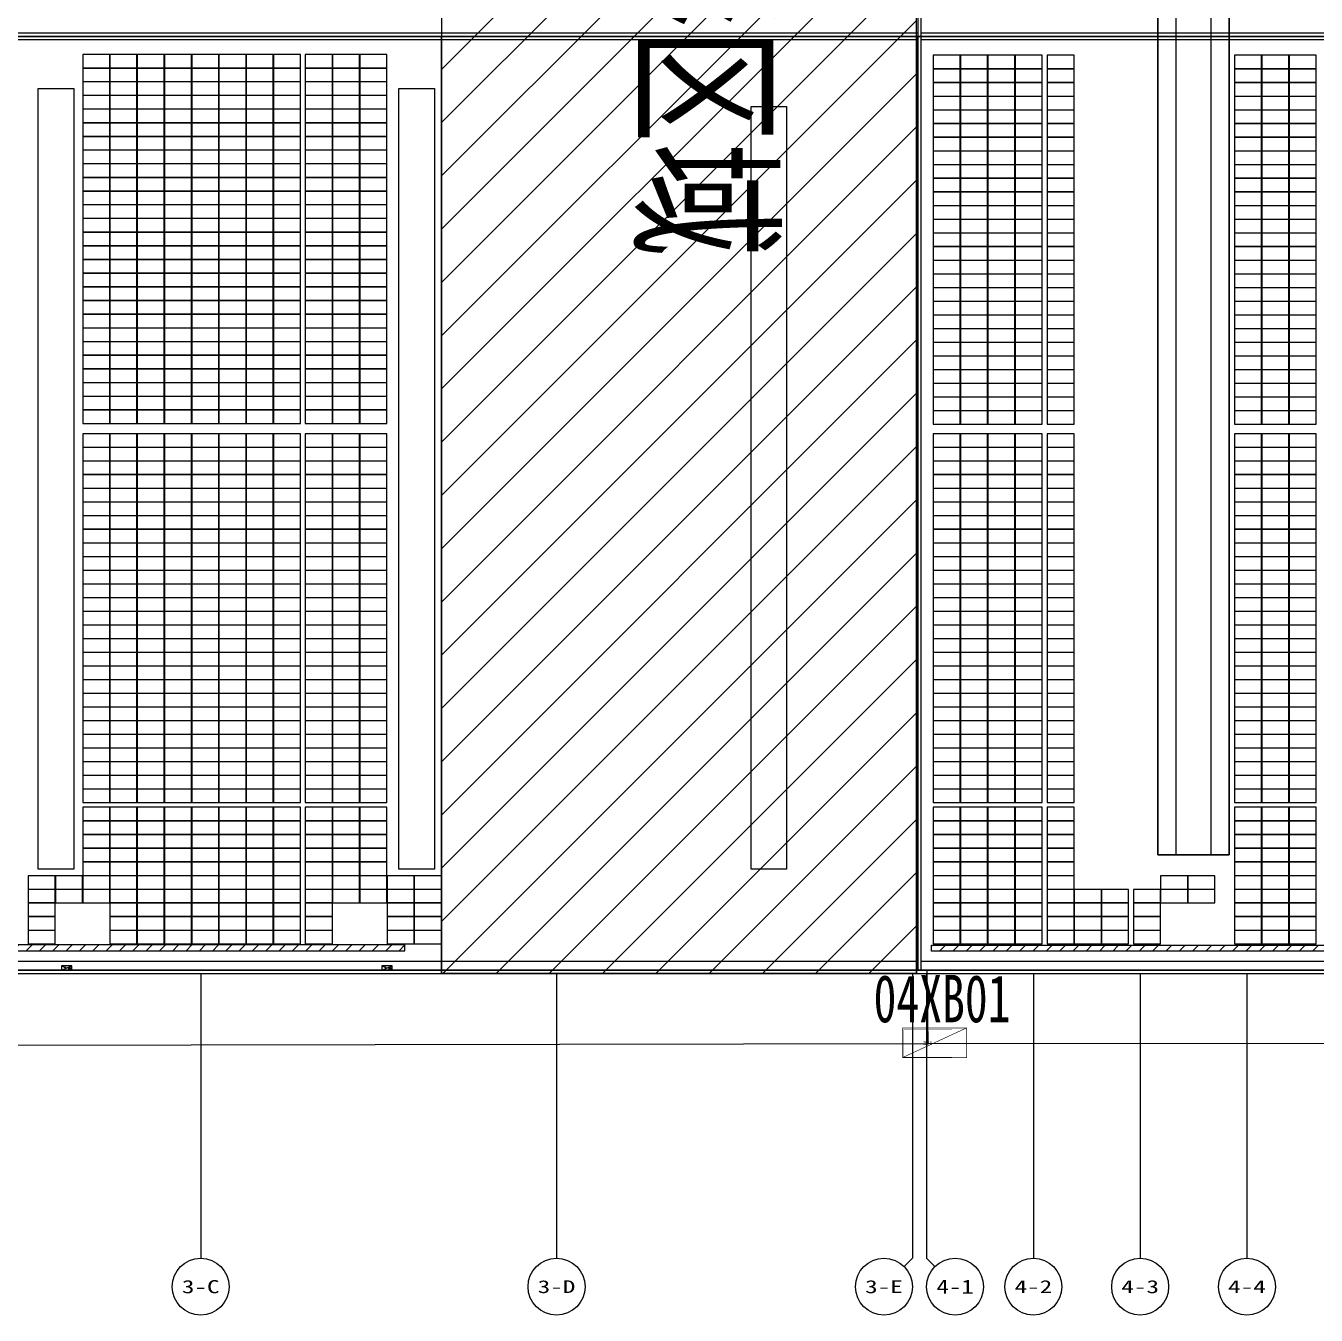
# Model space of a CAD drawing. Header units: metres. Extents: x 1218 to 2690, y 1163 to 1758.
# Drawn here: x 1660.3 to 1769.1, y 1307.3 to 1416 of the extents above; entities that cross this region are included whole.
import ezdxf
from ezdxf.enums import TextEntityAlignment as Align

# ---------------------------------------------------------------- set-up
doc = ezdxf.new("R2010")
doc.units = ezdxf.units.M
for name, color, linetype in [('AXIS', 3, 'Continuous'), ('AXIS_TEXT', 7, 'Continuous'), ('WALL', 9, 'Continuous'), ('单元区域外轮廓', 7, 'ByLayer'), ('屋脊线', 7, 'ByLayer'), ('电缆通道', 7, 'ByLayer'), ('箱变', 7, 'ByLayer'), ('箱逆', 2, 'Continuous'), ('组件', 7, 'ByLayer'), ('运维走道板', 1, 'Continuous'), ('逆变器', 7, 'ByLayer'), ('障碍物', 7, 'ByLayer')]:
    doc.layers.add(name, color=color, linetype=linetype)
doc.styles.add('Albedo', font='gbenor', dxfattribs={"bigfont": 'gbcbig'})
doc.styles.add('COMPLEX', font='COMPLEX')
doc.styles.add('仿宋1250', font='txt', dxfattribs={"width": 0.7071, "height": 1250})

# ---------------------------------------------------------------- blocks, each defined once
blk = doc.blocks.new('_AXISO')
blk.add_circle((0, 0), 0.5)
at = {"layer": 'AXIS_TEXT', "style": 'COMPLEX', "width": 1.041667}
blk.add_attdef('A', text='', height=0.56, dxfattribs=at).set_placement((-0.25, -0.28), (0.25, -0.28), align=Align.FIT)
blk = doc.blocks.new('DT1')
at = {"layer": 'AXIS', "color": 252, "true_color": 0x939598}
for p, q in [((467560, 1865104), (467560, 1841104)), ((497560, 1865104), (497560, 1841104)), ((527560, 1865104), (527560, 1841104)), ((528760, 1865104), (528760, 1841104)), ((537760, 1865104), (537760, 1841104)), ((546760, 1865104), (546760, 1841104)), ((555760, 1865104), (555760, 1841104)), ((526857, 1840401), (527560, 1841104)), ((529463, 1840401), (528760, 1841104))]:
    blk.add_line(p, q, dxfattribs=at)
at = {"layer": 'WALL'}
for p, q in [((407110, 1944104), (528010, 1944104)), ((528310, 1944104), (681610, 1944104)), ((77860, 1865104), (1243660, 1865104)), ((78160, 1865404), (1243360, 1865404))]:
    blk.add_line(p, q, dxfattribs=at)
for points in [[(528310, 1865404), (528310, 2022804), (528010, 2022804), (528010, 1865404)], [(554260, 1875104), (554260, 2013104), (548260, 2013104), (548260, 1875104)], [(407110, 1944404), (528010, 1944404), (528010, 1943804), (407110, 1943804)], [(528310, 1944404), (681610, 1944404), (681610, 1943804), (528310, 1943804)]]:
    blk.add_lwpolyline(points, close=True, dxfattribs=at)
for points in [[(552760, 1875104), (552760, 2013104), (549760, 2013104), (549760, 1875104), (552760, 1875104)], [(456860, 1939704), (456860, 1873904), (453860, 1873904), (453860, 1939704), (456860, 1939704)], [(487260, 1939704), (487260, 1873904), (484260, 1873904), (484260, 1939704), (487260, 1939704)], [(516960, 1938204), (516960, 1873904), (513960, 1873904), (513960, 1938204), (516960, 1938204)], [(528010, 1866104), (407110, 1866104)], [(681610, 1866104), (528310, 1866104)]]:
    blk.add_lwpolyline(points, dxfattribs=at)
at = {"layer": 'AXIS', "color": 252, "true_color": 0x939598}
ref = blk.add_blockref('_AXISO', (467560, 1838704), dxfattribs=dict(at, xscale=4800, yscale=4800, zscale=4800))
ref.add_attrib('A', '3-C', dxfattribs={"layer": 'AXIS_TEXT', "height": 1110}).set_placement((465974, 1838149), (469146, 1838149), align=Align.FIT)
ref = blk.add_blockref('_AXISO', (497560, 1838704), dxfattribs=dict(at, xscale=4800, yscale=4800, zscale=4800))
ref.add_attrib('A', '3-D', dxfattribs={"layer": 'AXIS_TEXT', "height": 1077.9}).set_placement((495969, 1838165), (499151, 1838165), align=Align.FIT)
ref = blk.add_blockref('_AXISO', (525160, 1838704), dxfattribs=dict(at, xscale=4800, yscale=4800, zscale=4800))
ref.add_attrib('A', '3-E', dxfattribs={"layer": 'AXIS_TEXT', "height": 1093.7}).set_placement((523571, 1838157), (526748, 1838157), align=Align.FIT)
ref = blk.add_blockref('_AXISO', (531160, 1838704), dxfattribs=dict(at, xscale=4800, yscale=4800, zscale=4800))
ref.add_attrib('A', '4-1', dxfattribs={"layer": 'AXIS_TEXT', "height": 1179.8}).set_placement((529587, 1838114), (532733, 1838114), align=Align.FIT)
ref = blk.add_blockref('_AXISO', (537760, 1838704), dxfattribs=dict(at, xscale=4800, yscale=4800, zscale=4800))
ref.add_attrib('A', '4-2', dxfattribs={"layer": 'AXIS_TEXT', "height": 1093.7}).set_placement((536171, 1838157), (539348, 1838157), align=Align.FIT)
ref = blk.add_blockref('_AXISO', (546760, 1838704), dxfattribs=dict(at, xscale=4800, yscale=4800, zscale=4800))
ref.add_attrib('A', '4-3', dxfattribs={"layer": 'AXIS_TEXT', "height": 1093.7}).set_placement((545171, 1838157), (548348, 1838157), align=Align.FIT)
ref = blk.add_blockref('_AXISO', (555760, 1838704), dxfattribs=dict(at, xscale=4800, yscale=4800, zscale=4800))
ref.add_attrib('A', '4-4', dxfattribs={"layer": 'AXIS_TEXT', "height": 1062.5}).set_placement((554166, 1838172), (557354, 1838172), align=Align.FIT)
blk = doc.blocks.new('*U582')
at = {"layer": '单元区域外轮廓', "color": 2}
blk.add_polyline3d([(582600, -78700, 12000), (-582600, -78700, 12000), (-582600, 78700, 12000), (582600, 78700, 12000)], close=True, dxfattribs=at)
at = {"flags": 1}
for tag in ['unit_id', 'unit_name', 'parapet_height', 'ground_elevation', 'is_enable_parapet']:
    blk.add_attdef(tag, (0, 0), '', height=2.5, dxfattribs=at)
blk = doc.blocks.new('*U583')
at = {"layer": '屋脊线', "color": 30}
for p, q in [((582600, 0, 16000), (-582600, 0, 16000)), ((-582600, -78700, 12000), (582600, -78700, 12000))]:
    blk.add_line(p, q, dxfattribs=at)
at = {"flags": 1}
for tag in ['unit_id', 'unit_name']:
    blk.add_attdef(tag, (0, 0), '', height=2.5, dxfattribs=at)
blk = doc.blocks.new('*U584')
at = {"color": 0}
blk.add_polyline3d([(0, 0, 0), (228, 0, 0), (228, 113, 6), (0, 113, 6)], close=True, dxfattribs=at)
at = {"flags": 1}
for tag in ['silicon-material', 'panel-length', 'panel-width', 'panel-height', 'mounting-hole-spacing1', 'mounting-hole-spacing2', 'userid', 'module-material', 'theme', 'name', 'vmpo', 'voco', 'pmax', 'company-name', 'note', 'id', 'impo', 'isco']:
    blk.add_attdef(tag, (0, 0), '', height=2.5, dxfattribs=at)
blk = doc.blocks.new('*U585')
at = {"layer": '组件', "color": 60}
for p in [(-20315, -266, 1597), (-20085, -266, 1597), (-19855, -266, 1597), (-19625, -266, 1597), (-19395, -266, 1597), (-19166, -266, 1597), (-18936, -266, 1597), (-20315, -381, 1591), (-20085, -381, 1591), (-19855, -381, 1591), (-19625, -381, 1591), (-19395, -381, 1591), (-19166, -381, 1591), (-18936, -381, 1591), (-20315, -496, 1585), (-20085, -496, 1585), (-19855, -496, 1585), (-19625, -496, 1585), (-19395, -496, 1585), (-19166, -496, 1585), (-18936, -496, 1585), (-20315, -611, 1579), (-20085, -611, 1579), (-19855, -611, 1579), (-19625, -611, 1579), (-19395, -611, 1579), (-19166, -611, 1579), (-18936, -611, 1579), (-20315, -727, 1573), (-20085, -727, 1573), (-19855, -727, 1573), (-19625, -727, 1573), (-19395, -727, 1573), (-19166, -727, 1573), (-18936, -727, 1573), (-20315, -842, 1567), (-20085, -842, 1567), (-19855, -842, 1567), (-19625, -842, 1567), (-19395, -842, 1567), (-19166, -842, 1567), (-18936, -842, 1567), (-20315, -957, 1561), (-20085, -957, 1561), (-19855, -957, 1561), (-19625, -957, 1561), (-19395, -957, 1561), (-19166, -957, 1561), (-18936, -957, 1561), (-20315, -1072, 1556), (-20085, -1072, 1556), (-19855, -1072, 1556), (-19625, -1072, 1556), (-19395, -1072, 1556), (-19166, -1072, 1556), (-18936, -1072, 1556), (-20315, -1188, 1550), (-20085, -1188, 1550), (-19855, -1188, 1550), (-19625, -1188, 1550), (-19395, -1188, 1550), (-19166, -1188, 1550), (-18936, -1188, 1550), (-20315, -1303, 1544), (-20085, -1303, 1544), (-19855, -1303, 1544), (-19625, -1303, 1544), (-19395, -1303, 1544), (-19166, -1303, 1544), (-18936, -1303, 1544), (-20315, -1418, 1538), (-20085, -1418, 1538), (-19855, -1418, 1538), (-19625, -1418, 1538), (-19395, -1418, 1538), (-19166, -1418, 1538), (-18936, -1418, 1538), (-20315, -1533, 1532), (-20085, -1533, 1532), (-19855, -1533, 1532), (-19625, -1533, 1532), (-19395, -1533, 1532), (-19166, -1533, 1532), (-18936, -1533, 1532), (-20315, -1649, 1526), (-20085, -1649, 1526), (-19855, -1649, 1526), (-19625, -1649, 1526), (-19395, -1649, 1526), (-19166, -1649, 1526), (-18936, -1649, 1526), (-20315, -1764, 1520), (-20085, -1764, 1520), (-19855, -1764, 1520), (-19625, -1764, 1520), (-19395, -1764, 1520), (-19166, -1764, 1520), (-18936, -1764, 1520), (-20315, -1879, 1514), (-20085, -1879, 1514), (-19855, -1879, 1514), (-19625, -1879, 1514), (-19395, -1879, 1514), (-19166, -1879, 1514), (-18936, -1879, 1514), (-20315, -1994, 1509), (-20085, -1994, 1509), (-19855, -1994, 1509), (-19625, -1994, 1509), (-19395, -1994, 1509), (-19166, -1994, 1509), (-18936, -1994, 1509), (-20315, -2110, 1503), (-20085, -2110, 1503), (-19855, -2110, 1503), (-19625, -2110, 1503), (-19395, -2110, 1503), (-19166, -2110, 1503), (-18936, -2110, 1503), (-20315, -2225, 1497), (-20085, -2225, 1497), (-19855, -2225, 1497), (-19625, -2225, 1497), (-19395, -2225, 1497), (-19166, -2225, 1497), (-18936, -2225, 1497), (-20315, -2340, 1491), (-20085, -2340, 1491), (-19855, -2340, 1491), (-19625, -2340, 1491), (-19395, -2340, 1491), (-19166, -2340, 1491), (-18936, -2340, 1491), (-20315, -2455, 1485), (-20085, -2455, 1485), (-19855, -2455, 1485), (-19625, -2455, 1485), (-19395, -2455, 1485), (-19166, -2455, 1485), (-18936, -2455, 1485), (-20315, -2571, 1479), (-20085, -2571, 1479), (-19855, -2571, 1479), (-19625, -2571, 1479), (-19395, -2571, 1479), (-19166, -2571, 1479), (-18936, -2571, 1479), (-20315, -2686, 1473), (-20085, -2686, 1473), (-19855, -2686, 1473), (-19625, -2686, 1473), (-19395, -2686, 1473), (-19166, -2686, 1473), (-18936, -2686, 1473), (-20315, -2801, 1468), (-20085, -2801, 1468), (-19855, -2801, 1468), (-19625, -2801, 1468), (-19395, -2801, 1468), (-19166, -2801, 1468), (-18936, -2801, 1468), (-20315, -2916, 1462), (-20085, -2916, 1462), (-19855, -2916, 1462), (-19625, -2916, 1462), (-19395, -2916, 1462), (-19166, -2916, 1462), (-18936, -2916, 1462), (-20315, -3032, 1456), (-20085, -3032, 1456), (-19855, -3032, 1456), (-19625, -3032, 1456), (-19395, -3032, 1456), (-19166, -3032, 1456), (-18936, -3032, 1456), (-20315, -3147, 1450), (-20085, -3147, 1450), (-19855, -3147, 1450), (-19625, -3147, 1450), (-19395, -3147, 1450), (-19166, -3147, 1450), (-18936, -3147, 1450), (-20315, -3262, 1444), (-20085, -3262, 1444), (-19855, -3262, 1444), (-19625, -3262, 1444), (-19395, -3262, 1444), (-19166, -3262, 1444), (-18936, -3262, 1444), (-20315, -3462, 1434), (-20085, -3462, 1434), (-19855, -3462, 1434), (-19625, -3462, 1434), (-19395, -3462, 1434), (-19166, -3462, 1434), (-18936, -3462, 1434), (-20315, -3577, 1428), (-20085, -3577, 1428), (-19855, -3577, 1428), (-19625, -3577, 1428), (-19395, -3577, 1428), (-19166, -3577, 1428), (-18936, -3577, 1428), (-20315, -3692, 1422), (-20085, -3692, 1422), (-19855, -3692, 1422), (-19625, -3692, 1422), (-19395, -3692, 1422), (-19166, -3692, 1422), (-18936, -3692, 1422), (-20315, -3807, 1417), (-20085, -3807, 1417), (-19855, -3807, 1417), (-19625, -3807, 1417), (-19395, -3807, 1417), (-19166, -3807, 1417), (-18936, -3807, 1417), (-20315, -3923, 1411), (-20085, -3923, 1411), (-19855, -3923, 1411), (-19625, -3923, 1411), (-19395, -3923, 1411), (-19166, -3923, 1411), (-18936, -3923, 1411), (-20315, -4038, 1405), (-20085, -4038, 1405), (-19855, -4038, 1405), (-19625, -4038, 1405), (-19395, -4038, 1405), (-19166, -4038, 1405), (-18936, -4038, 1405), (-20315, -4153, 1399), (-20085, -4153, 1399), (-19855, -4153, 1399), (-19625, -4153, 1399), (-19395, -4153, 1399), (-19166, -4153, 1399), (-18936, -4153, 1399), (-20315, -4268, 1393), (-20085, -4268, 1393), (-19855, -4268, 1393), (-19625, -4268, 1393), (-19395, -4268, 1393), (-19166, -4268, 1393), (-18936, -4268, 1393), (-20315, -4384, 1387), (-20085, -4384, 1387), (-19855, -4384, 1387), (-19625, -4384, 1387), (-19395, -4384, 1387), (-19166, -4384, 1387), (-18936, -4384, 1387), (-20315, -4499, 1381), (-20085, -4499, 1381), (-19855, -4499, 1381), (-19625, -4499, 1381), (-19395, -4499, 1381), (-19166, -4499, 1381), (-18936, -4499, 1381), (-20315, -4614, 1375), (-20085, -4614, 1375), (-19855, -4614, 1375), (-19625, -4614, 1375), (-19395, -4614, 1375), (-19166, -4614, 1375), (-18936, -4614, 1375), (-20315, -4729, 1370), (-20085, -4729, 1370), (-19855, -4729, 1370), (-19625, -4729, 1370), (-19395, -4729, 1370), (-19166, -4729, 1370), (-18936, -4729, 1370), (-20315, -4845, 1364), (-20085, -4845, 1364), (-19855, -4845, 1364), (-19625, -4845, 1364), (-19395, -4845, 1364), (-19166, -4845, 1364), (-18936, -4845, 1364), (-20315, -4960, 1358), (-20085, -4960, 1358), (-19855, -4960, 1358), (-19625, -4960, 1358), (-19395, -4960, 1358), (-19166, -4960, 1358), (-18936, -4960, 1358), (-20315, -5075, 1352), (-20085, -5075, 1352), (-19855, -5075, 1352), (-19625, -5075, 1352), (-19395, -5075, 1352), (-19166, -5075, 1352), (-18936, -5075, 1352), (-20315, -5190, 1346), (-20085, -5190, 1346), (-19855, -5190, 1346), (-19625, -5190, 1346), (-19395, -5190, 1346), (-19166, -5190, 1346), (-18936, -5190, 1346), (-20315, -5306, 1340), (-20085, -5306, 1340), (-19855, -5306, 1340), (-19625, -5306, 1340), (-19395, -5306, 1340), (-19166, -5306, 1340), (-18936, -5306, 1340), (-20315, -5421, 1334), (-20085, -5421, 1334), (-19855, -5421, 1334), (-19625, -5421, 1334), (-19395, -5421, 1334), (-19166, -5421, 1334), (-18936, -5421, 1334), (-20315, -5536, 1329), (-20085, -5536, 1329), (-19855, -5536, 1329), (-19625, -5536, 1329), (-19395, -5536, 1329), (-19166, -5536, 1329), (-18936, -5536, 1329), (-20315, -5651, 1323), (-20085, -5651, 1323), (-19855, -5651, 1323), (-19625, -5651, 1323), (-19395, -5651, 1323), (-19166, -5651, 1323), (-18936, -5651, 1323), (-20315, -5767, 1317), (-20085, -5767, 1317), (-19855, -5767, 1317), (-19625, -5767, 1317), (-19395, -5767, 1317), (-19166, -5767, 1317), (-18936, -5767, 1317), (-20315, -5882, 1311), (-20085, -5882, 1311), (-19855, -5882, 1311), (-19625, -5882, 1311), (-19395, -5882, 1311), (-19166, -5882, 1311), (-18936, -5882, 1311), (-20315, -5997, 1305), (-20085, -5997, 1305), (-19855, -5997, 1305), (-19625, -5997, 1305), (-19395, -5997, 1305), (-19166, -5997, 1305), (-18936, -5997, 1305), (-20315, -6112, 1299), (-20085, -6112, 1299), (-19855, -6112, 1299), (-19625, -6112, 1299), (-19395, -6112, 1299), (-19166, -6112, 1299), (-18936, -6112, 1299), (-20315, -6228, 1293), (-20085, -6228, 1293), (-19855, -6228, 1293), (-19625, -6228, 1293), (-19395, -6228, 1293), (-19166, -6228, 1293), (-18936, -6228, 1293), (-20315, -6343, 1288), (-20085, -6343, 1288), (-19855, -6343, 1288), (-19625, -6343, 1288), (-19395, -6343, 1288), (-19166, -6343, 1288), (-18936, -6343, 1288), (-20315, -6458, 1282), (-20085, -6458, 1282), (-19855, -6458, 1282), (-19625, -6458, 1282), (-19395, -6458, 1282), (-19166, -6458, 1282), (-18936, -6458, 1282), (-20315, -6611, 1274), (-20085, -6611, 1274), (-19855, -6611, 1274), (-19625, -6611, 1274), (-19395, -6611, 1274), (-19166, -6611, 1274), (-18936, -6611, 1274), (-18706, -6611, 1274), (-18438, -6611, 1274), (-18208, -6611, 1274), (-20315, -6727, 1268), (-20085, -6727, 1268), (-19855, -6727, 1268), (-19625, -6727, 1268), (-19395, -6727, 1268), (-19166, -6727, 1268), (-18936, -6727, 1268), (-18706, -6727, 1268), (-18438, -6727, 1268), (-18208, -6727, 1268), (-20315, -6842, 1262), (-20085, -6842, 1262), (-19855, -6842, 1262), (-19625, -6842, 1262), (-19395, -6842, 1262), (-19166, -6842, 1262), (-18936, -6842, 1262), (-18706, -6842, 1262), (-18438, -6842, 1262), (-20315, -6957, 1256), (-20085, -6957, 1256), (-19855, -6957, 1256), (-19625, -6957, 1256), (-19395, -6957, 1256), (-19166, -6957, 1256), (-18936, -6957, 1256), (-18706, -6957, 1256), (-18438, -6957, 1256), (-20315, -7072, 1251), (-20085, -7072, 1251), (-19855, -7072, 1251), (-19625, -7072, 1251), (-19395, -7072, 1251), (-19166, -7072, 1251), (-18936, -7072, 1251), (-18706, -7072, 1251), (-18438, -7072, 1251), (-20774, -7188, 1245), (-20544, -7188, 1245), (-20315, -7188, 1245), (-20085, -7188, 1245), (-19855, -7188, 1245), (-19625, -7188, 1245), (-19395, -7188, 1245), (-19166, -7188, 1245), (-18936, -7188, 1245), (-18706, -7188, 1245), (-18438, -7188, 1245), (-20774, -7303, 1239), (-20544, -7303, 1239), (-20315, -7303, 1239), (-20085, -7303, 1239), (-19855, -7303, 1239), (-19625, -7303, 1239), (-19395, -7303, 1239), (-19166, -7303, 1239), (-18936, -7303, 1239), (-18706, -7303, 1239), (-18438, -7303, 1239), (-20774, -7418, 1233), (-20085, -7418, 1233), (-19855, -7418, 1233), (-19625, -7418, 1233), (-19395, -7418, 1233), (-19166, -7418, 1233), (-18936, -7418, 1233), (-18706, -7418, 1233), (-18438, -7418, 1233), (-20774, -7533, 1227), (-20085, -7533, 1227), (-19855, -7533, 1227), (-19625, -7533, 1227), (-19395, -7533, 1227), (-19166, -7533, 1227), (-18936, -7533, 1227), (-18706, -7533, 1227), (-18438, -7533, 1227), (-20774, -7649, 1221), (-20085, -7649, 1221), (-19855, -7649, 1221), (-19625, -7649, 1221), (-19395, -7649, 1221), (-19166, -7649, 1221), (-18936, -7649, 1221), (-18706, -7649, 1221), (-18438, -7649, 1221)]:
    blk.add_blockref('*U584', p, dxfattribs=at)
at = {"layer": '组件', "color": 110}
for p in [(-18706, -266, 1597), (-18438, -266, 1597), (-18208, -266, 1597), (-17979, -266, 1597), (-13144, -272, 1596), (-12914, -272, 1596), (-12684, -272, 1596), (-12454, -272, 1596), (-12184, -272, 1596), (-10604, -272, 1596), (-18706, -381, 1591), (-18438, -381, 1591), (-18208, -381, 1591), (-17979, -381, 1591), (-13144, -387, 1590), (-12914, -387, 1590), (-12684, -387, 1590), (-12454, -387, 1590), (-12184, -387, 1590), (-10604, -387, 1590), (-18706, -496, 1585), (-18438, -496, 1585), (-18208, -496, 1585), (-17979, -496, 1585), (-13144, -502, 1584), (-12914, -502, 1584), (-12684, -502, 1584), (-12454, -502, 1584), (-12184, -502, 1584), (-10604, -502, 1584), (-18706, -611, 1579), (-18438, -611, 1579), (-18208, -611, 1579), (-17979, -611, 1579), (-13144, -618, 1579), (-12914, -618, 1579), (-12684, -618, 1579), (-12454, -618, 1579), (-12184, -618, 1579), (-10604, -618, 1579), (-18706, -727, 1573), (-18438, -727, 1573), (-18208, -727, 1573), (-17979, -727, 1573), (-13144, -733, 1573), (-12914, -733, 1573), (-12684, -733, 1573), (-12454, -733, 1573), (-12184, -733, 1573), (-10604, -733, 1573), (-18706, -842, 1567), (-18438, -842, 1567), (-18208, -842, 1567), (-17979, -842, 1567), (-13144, -848, 1567), (-12914, -848, 1567), (-12684, -848, 1567), (-12454, -848, 1567), (-12184, -848, 1567), (-10604, -848, 1567), (-18706, -957, 1561), (-18438, -957, 1561), (-18208, -957, 1561), (-17979, -957, 1561), (-13144, -963, 1561), (-12914, -963, 1561), (-12684, -963, 1561), (-12454, -963, 1561), (-12184, -963, 1561), (-10604, -963, 1561), (-18706, -1072, 1556), (-18438, -1072, 1556), (-18208, -1072, 1556), (-17979, -1072, 1556), (-13144, -1079, 1555), (-12914, -1079, 1555), (-12684, -1079, 1555), (-12454, -1079, 1555), (-12184, -1079, 1555), (-10604, -1079, 1555), (-18706, -1188, 1550), (-18438, -1188, 1550), (-18208, -1188, 1550), (-17979, -1188, 1550), (-13144, -1194, 1549), (-12914, -1194, 1549), (-12684, -1194, 1549), (-12454, -1194, 1549), (-12184, -1194, 1549), (-10604, -1194, 1549), (-18706, -1303, 1544), (-18438, -1303, 1544), (-18208, -1303, 1544), (-17979, -1303, 1544), (-13144, -1309, 1543), (-12914, -1309, 1543), (-12684, -1309, 1543), (-12454, -1309, 1543), (-12184, -1309, 1543), (-10604, -1309, 1543), (-18706, -1418, 1538), (-18438, -1418, 1538), (-18208, -1418, 1538), (-17979, -1418, 1538), (-13144, -1424, 1538), (-12914, -1424, 1538), (-12684, -1424, 1538), (-12454, -1424, 1538), (-12184, -1424, 1538), (-10604, -1424, 1538), (-18706, -1533, 1532), (-18438, -1533, 1532), (-18208, -1533, 1532), (-17979, -1533, 1532), (-13144, -1540, 1532), (-12914, -1540, 1532), (-12684, -1540, 1532), (-12454, -1540, 1532), (-12184, -1540, 1532), (-10604, -1540, 1532), (-18706, -1649, 1526), (-18438, -1649, 1526), (-18208, -1649, 1526), (-17979, -1649, 1526), (-13144, -1655, 1526), (-12914, -1655, 1526), (-12684, -1655, 1526), (-12454, -1655, 1526), (-12184, -1655, 1526), (-10604, -1655, 1526), (-18706, -1764, 1520), (-18438, -1764, 1520), (-18208, -1764, 1520), (-17979, -1764, 1520), (-13144, -1770, 1520), (-12914, -1770, 1520), (-12684, -1770, 1520), (-12454, -1770, 1520), (-12184, -1770, 1520), (-10604, -1770, 1520), (-18706, -1879, 1514), (-18438, -1879, 1514), (-18208, -1879, 1514), (-17979, -1879, 1514), (-13144, -1885, 1514), (-12914, -1885, 1514), (-12684, -1885, 1514), (-12454, -1885, 1514), (-12184, -1885, 1514), (-10604, -1885, 1514), (-18706, -1994, 1509), (-18438, -1994, 1509), (-18208, -1994, 1509), (-17979, -1994, 1509), (-13144, -2001, 1508), (-12914, -2001, 1508), (-12684, -2001, 1508), (-12454, -2001, 1508), (-12184, -2001, 1508), (-10604, -2001, 1508), (-18706, -2110, 1503), (-18438, -2110, 1503), (-18208, -2110, 1503), (-17979, -2110, 1503), (-13144, -2116, 1502), (-12914, -2116, 1502), (-12684, -2116, 1502), (-12454, -2116, 1502), (-12184, -2116, 1502), (-10604, -2116, 1502), (-18706, -2225, 1497), (-18438, -2225, 1497), (-18208, -2225, 1497), (-17979, -2225, 1497), (-13144, -2231, 1497), (-12914, -2231, 1497), (-12684, -2231, 1497), (-12454, -2231, 1497), (-12184, -2231, 1497), (-10604, -2231, 1497), (-18706, -2340, 1491), (-18438, -2340, 1491), (-18208, -2340, 1491), (-17979, -2340, 1491), (-13144, -2346, 1491), (-12914, -2346, 1491), (-12684, -2346, 1491), (-12454, -2346, 1491), (-12184, -2346, 1491), (-10604, -2346, 1491), (-18706, -2455, 1485), (-18438, -2455, 1485), (-18208, -2455, 1485), (-17979, -2455, 1485), (-13144, -2462, 1485), (-12914, -2462, 1485), (-12684, -2462, 1485), (-12454, -2462, 1485), (-12184, -2462, 1485), (-10604, -2462, 1485), (-18706, -2571, 1479), (-18438, -2571, 1479), (-18208, -2571, 1479), (-17979, -2571, 1479), (-13144, -2577, 1479), (-12914, -2577, 1479), (-12684, -2577, 1479), (-12454, -2577, 1479), (-12184, -2577, 1479), (-10604, -2577, 1479), (-18706, -2686, 1473), (-18438, -2686, 1473), (-18208, -2686, 1473), (-17979, -2686, 1473), (-13144, -2692, 1473), (-12914, -2692, 1473), (-12684, -2692, 1473), (-12454, -2692, 1473), (-12184, -2692, 1473), (-10604, -2692, 1473), (-18706, -2801, 1468), (-18438, -2801, 1468), (-18208, -2801, 1468), (-17979, -2801, 1468), (-13144, -2807, 1467), (-12914, -2807, 1467), (-12684, -2807, 1467), (-12454, -2807, 1467), (-12184, -2807, 1467), (-10604, -2807, 1467), (-18706, -2916, 1462), (-18438, -2916, 1462), (-18208, -2916, 1462), (-17979, -2916, 1462), (-13144, -2923, 1461), (-12914, -2923, 1461), (-12684, -2923, 1461), (-12454, -2923, 1461), (-12184, -2923, 1461), (-10604, -2923, 1461), (-18706, -3032, 1456), (-18438, -3032, 1456), (-18208, -3032, 1456), (-17979, -3032, 1456), (-13144, -3038, 1456), (-12914, -3038, 1456), (-12684, -3038, 1456), (-12454, -3038, 1456), (-12184, -3038, 1456), (-10604, -3038, 1456), (-18706, -3147, 1450), (-18438, -3147, 1450), (-18208, -3147, 1450), (-17979, -3147, 1450), (-13144, -3153, 1450), (-12914, -3153, 1450), (-12684, -3153, 1450), (-12454, -3153, 1450), (-12184, -3153, 1450), (-10604, -3153, 1450), (-18706, -3262, 1444), (-18438, -3262, 1444), (-18208, -3262, 1444), (-17979, -3262, 1444), (-13144, -3268, 1444), (-12914, -3268, 1444), (-12684, -3268, 1444), (-12454, -3268, 1444), (-12184, -3268, 1444), (-10604, -3268, 1444), (-18706, -3462, 1434), (-18438, -3462, 1434), (-18208, -3462, 1434), (-17979, -3462, 1434), (-13144, -3462, 1434), (-12914, -3462, 1434), (-12684, -3462, 1434), (-12454, -3462, 1434), (-12184, -3462, 1434), (-10604, -3462, 1434), (-10374, -3462, 1434), (-18706, -3577, 1428), (-18438, -3577, 1428), (-18208, -3577, 1428), (-17979, -3577, 1428), (-13144, -3577, 1428), (-12914, -3577, 1428), (-12684, -3577, 1428), (-12454, -3577, 1428), (-12184, -3577, 1428), (-10604, -3577, 1428), (-10374, -3577, 1428), (-18706, -3692, 1422), (-18438, -3692, 1422), (-18208, -3692, 1422), (-17979, -3692, 1422), (-13144, -3692, 1422), (-12914, -3692, 1422), (-12684, -3692, 1422), (-12454, -3692, 1422), (-12184, -3692, 1422), (-10604, -3692, 1422), (-10374, -3692, 1422), (-18706, -3807, 1417), (-18438, -3807, 1417), (-18208, -3807, 1417), (-17979, -3807, 1417), (-13144, -3807, 1417), (-12914, -3807, 1417), (-12684, -3807, 1417), (-12454, -3807, 1417), (-12184, -3807, 1417), (-10604, -3807, 1417), (-10374, -3807, 1417), (-18706, -3923, 1411), (-18438, -3923, 1411), (-18208, -3923, 1411), (-17979, -3923, 1411), (-13144, -3923, 1411), (-12914, -3923, 1411), (-12684, -3923, 1411), (-12454, -3923, 1411), (-12184, -3923, 1411), (-10604, -3923, 1411), (-10374, -3923, 1411), (-18706, -4038, 1405), (-18438, -4038, 1405), (-18208, -4038, 1405), (-17979, -4038, 1405), (-13144, -4038, 1405), (-12914, -4038, 1405), (-12684, -4038, 1405), (-12454, -4038, 1405), (-12184, -4038, 1405), (-10604, -4038, 1405), (-10374, -4038, 1405), (-18706, -4153, 1399), (-18438, -4153, 1399), (-18208, -4153, 1399), (-17979, -4153, 1399), (-13144, -4153, 1399), (-12914, -4153, 1399), (-12684, -4153, 1399), (-12454, -4153, 1399), (-12184, -4153, 1399), (-10604, -4153, 1399), (-10374, -4153, 1399), (-18706, -4268, 1393), (-18438, -4268, 1393), (-18208, -4268, 1393), (-17979, -4268, 1393), (-13144, -4268, 1393), (-12914, -4268, 1393), (-12684, -4268, 1393), (-12454, -4268, 1393), (-12184, -4268, 1393), (-10604, -4268, 1393), (-10374, -4268, 1393), (-18706, -4384, 1387), (-18438, -4384, 1387), (-18208, -4384, 1387), (-17979, -4384, 1387), (-13144, -4384, 1387), (-12914, -4384, 1387), (-12684, -4384, 1387), (-12454, -4384, 1387), (-12184, -4384, 1387), (-10604, -4384, 1387), (-10374, -4384, 1387), (-18706, -4499, 1381), (-18438, -4499, 1381), (-18208, -4499, 1381), (-17979, -4499, 1381), (-13144, -4499, 1381), (-12914, -4499, 1381), (-12684, -4499, 1381), (-12454, -4499, 1381), (-12184, -4499, 1381), (-10604, -4499, 1381), (-10374, -4499, 1381), (-18706, -4614, 1375), (-18438, -4614, 1375), (-18208, -4614, 1375), (-17979, -4614, 1375), (-13144, -4614, 1375), (-12914, -4614, 1375), (-12684, -4614, 1375), (-12454, -4614, 1375), (-12184, -4614, 1375), (-10604, -4614, 1375), (-10374, -4614, 1375), (-18706, -4729, 1370), (-18438, -4729, 1370), (-18208, -4729, 1370), (-17979, -4729, 1370), (-13144, -4729, 1370), (-12914, -4729, 1370), (-12684, -4729, 1370), (-12454, -4729, 1370), (-12184, -4729, 1370), (-10604, -4729, 1370), (-10374, -4729, 1370), (-18706, -4845, 1364), (-18438, -4845, 1364), (-18208, -4845, 1364), (-17979, -4845, 1364), (-13144, -4845, 1364), (-12914, -4845, 1364), (-12684, -4845, 1364), (-12454, -4845, 1364), (-12184, -4845, 1364), (-10604, -4845, 1364), (-10374, -4845, 1364), (-18706, -4960, 1358), (-18438, -4960, 1358), (-18208, -4960, 1358), (-17979, -4960, 1358), (-13144, -4960, 1358), (-12914, -4960, 1358), (-12684, -4960, 1358), (-12454, -4960, 1358), (-12184, -4960, 1358), (-10604, -4960, 1358), (-10374, -4960, 1358), (-18706, -5075, 1352), (-18438, -5075, 1352), (-18208, -5075, 1352), (-17979, -5075, 1352), (-13144, -5075, 1352), (-12914, -5075, 1352), (-12684, -5075, 1352), (-12454, -5075, 1352), (-12184, -5075, 1352), (-10604, -5075, 1352), (-10374, -5075, 1352), (-18706, -5190, 1346), (-18438, -5190, 1346), (-18208, -5190, 1346), (-17979, -5190, 1346), (-13144, -5190, 1346), (-12914, -5190, 1346), (-12684, -5190, 1346), (-12454, -5190, 1346), (-12184, -5190, 1346), (-10604, -5190, 1346), (-10374, -5190, 1346), (-18706, -5306, 1340), (-18438, -5306, 1340), (-18208, -5306, 1340), (-17979, -5306, 1340), (-13144, -5306, 1340), (-12914, -5306, 1340), (-12684, -5306, 1340), (-12454, -5306, 1340), (-12184, -5306, 1340), (-10604, -5306, 1340), (-10374, -5306, 1340), (-18706, -5421, 1334), (-18438, -5421, 1334), (-18208, -5421, 1334), (-17979, -5421, 1334), (-13144, -5421, 1334), (-12914, -5421, 1334), (-12684, -5421, 1334), (-12454, -5421, 1334), (-12184, -5421, 1334), (-10604, -5421, 1334), (-10374, -5421, 1334), (-18706, -5536, 1329), (-18438, -5536, 1329), (-18208, -5536, 1329), (-17979, -5536, 1329), (-13144, -5536, 1329), (-12914, -5536, 1329), (-12684, -5536, 1329), (-12454, -5536, 1329), (-12184, -5536, 1329), (-10604, -5536, 1329), (-10374, -5536, 1329), (-18706, -5651, 1323), (-18438, -5651, 1323), (-18208, -5651, 1323), (-17979, -5651, 1323), (-13144, -5651, 1323), (-12914, -5651, 1323), (-12684, -5651, 1323), (-12454, -5651, 1323), (-12184, -5651, 1323), (-10604, -5651, 1323), (-10374, -5651, 1323), (-18706, -5767, 1317), (-18438, -5767, 1317), (-18208, -5767, 1317), (-17979, -5767, 1317), (-13144, -5767, 1317), (-12914, -5767, 1317), (-12684, -5767, 1317), (-12454, -5767, 1317), (-12184, -5767, 1317), (-10604, -5767, 1317), (-10374, -5767, 1317), (-18706, -5882, 1311), (-18438, -5882, 1311), (-18208, -5882, 1311), (-17979, -5882, 1311), (-13144, -5882, 1311), (-12914, -5882, 1311), (-12684, -5882, 1311), (-12454, -5882, 1311), (-12184, -5882, 1311), (-10604, -5882, 1311), (-10374, -5882, 1311), (-18706, -5997, 1305), (-18438, -5997, 1305), (-18208, -5997, 1305), (-17979, -5997, 1305), (-13144, -5997, 1305), (-12914, -5997, 1305), (-12684, -5997, 1305), (-12454, -5997, 1305), (-12184, -5997, 1305), (-10604, -5997, 1305), (-10374, -5997, 1305), (-18706, -6112, 1299), (-18438, -6112, 1299), (-18208, -6112, 1299), (-17979, -6112, 1299), (-13144, -6112, 1299), (-12914, -6112, 1299), (-12684, -6112, 1299), (-12454, -6112, 1299), (-12184, -6112, 1299), (-10604, -6112, 1299), (-10374, -6112, 1299), (-18706, -6228, 1293), (-18438, -6228, 1293), (-18208, -6228, 1293), (-17979, -6228, 1293), (-13144, -6228, 1293), (-12914, -6228, 1293), (-12684, -6228, 1293), (-12454, -6228, 1293), (-12184, -6228, 1293), (-10604, -6228, 1293), (-10374, -6228, 1293), (-18706, -6343, 1288), (-18438, -6343, 1288), (-18208, -6343, 1288), (-17979, -6343, 1288), (-13144, -6343, 1288), (-12914, -6343, 1288), (-12684, -6343, 1288), (-12454, -6343, 1288), (-12184, -6343, 1288), (-10604, -6343, 1288), (-10374, -6343, 1288), (-18706, -6458, 1282), (-18438, -6458, 1282), (-18208, -6458, 1282), (-17979, -6458, 1282), (-13144, -6458, 1282), (-12914, -6458, 1282), (-12684, -6458, 1282), (-12454, -6458, 1282), (-12184, -6458, 1282), (-10604, -6458, 1282), (-10374, -6458, 1282), (-17979, -6611, 1274), (-13144, -6611, 1274), (-12914, -6611, 1274), (-12684, -6611, 1274), (-12454, -6611, 1274), (-12184, -6611, 1274), (-10604, -6611, 1274), (-10374, -6611, 1274), (-10144, -6611, 1274), (-17979, -6727, 1268), (-13144, -6727, 1268), (-12914, -6727, 1268), (-12684, -6727, 1268), (-12454, -6727, 1268), (-12184, -6727, 1268), (-10604, -6727, 1268), (-10374, -6727, 1268), (-10144, -6727, 1268), (-18208, -6842, 1262), (-17979, -6842, 1262), (-13144, -6842, 1262), (-12914, -6842, 1262), (-12684, -6842, 1262), (-12454, -6842, 1262), (-12184, -6842, 1262), (-10604, -6842, 1262), (-10374, -6842, 1262), (-10144, -6842, 1262), (-18208, -6957, 1256), (-17979, -6957, 1256), (-13144, -6957, 1256), (-12914, -6957, 1256), (-12684, -6957, 1256), (-12454, -6957, 1256), (-12184, -6957, 1256), (-10604, -6957, 1256), (-10374, -6957, 1256), (-10144, -6957, 1256), (-18208, -7072, 1251), (-17979, -7072, 1251), (-13144, -7072, 1251), (-12914, -7072, 1251), (-12684, -7072, 1251), (-12454, -7072, 1251), (-12184, -7072, 1251), (-10604, -7072, 1251), (-10374, -7072, 1251), (-10144, -7072, 1251), (-18208, -7188, 1245), (-17979, -7188, 1245), (-17749, -7188, 1245), (-17519, -7188, 1245), (-13144, -7188, 1245), (-12914, -7188, 1245), (-12684, -7188, 1245), (-12454, -7188, 1245), (-12184, -7188, 1245), (-11227, -7188, 1245), (-10997, -7188, 1245), (-10604, -7188, 1245), (-10374, -7188, 1245), (-10144, -7188, 1245), (-18208, -7303, 1239), (-17979, -7303, 1239), (-17749, -7303, 1239), (-17519, -7303, 1239), (-13144, -7303, 1239), (-12914, -7303, 1239), (-12684, -7303, 1239), (-12454, -7303, 1239), (-12184, -7303, 1239), (-11955, -7303, 1239), (-11725, -7303, 1239), (-11457, -7303, 1239), (-11227, -7303, 1239), (-10997, -7303, 1239), (-10604, -7303, 1239), (-10374, -7303, 1239), (-10144, -7303, 1239), (-17749, -7418, 1233), (-17519, -7418, 1233), (-13144, -7418, 1233), (-12914, -7418, 1233), (-12684, -7418, 1233), (-12454, -7418, 1233), (-12184, -7418, 1233), (-11955, -7418, 1233), (-11725, -7418, 1233), (-11457, -7418, 1233), (-10604, -7418, 1233), (-10374, -7418, 1233), (-10144, -7418, 1233), (-17749, -7533, 1227), (-17519, -7533, 1227), (-13144, -7533, 1227), (-12914, -7533, 1227), (-12684, -7533, 1227), (-12454, -7533, 1227), (-12184, -7533, 1227), (-11955, -7533, 1227), (-11725, -7533, 1227), (-11457, -7533, 1227), (-10604, -7533, 1227), (-10374, -7533, 1227), (-10144, -7533, 1227), (-17749, -7649, 1221), (-17519, -7649, 1221), (-13144, -7649, 1221), (-12914, -7649, 1221), (-12684, -7649, 1221), (-12454, -7649, 1221), (-12184, -7649, 1221), (-11955, -7649, 1221), (-11725, -7649, 1221), (-11457, -7649, 1221), (-10604, -7649, 1221), (-10374, -7649, 1221), (-10144, -7649, 1221)]:
    blk.add_blockref('*U584', p, dxfattribs=at)
at = {"layer": '组件', "color": 180}
for p in [(-10374, -272, 1596), (-10144, -272, 1596), (-10374, -387, 1590), (-10144, -387, 1590), (-10374, -502, 1584), (-10144, -502, 1584), (-10374, -618, 1579), (-10144, -618, 1579), (-10374, -733, 1573), (-10144, -733, 1573), (-10374, -848, 1567), (-10144, -848, 1567), (-10374, -963, 1561), (-10144, -963, 1561), (-10374, -1079, 1555), (-10144, -1079, 1555), (-10374, -1194, 1549), (-10144, -1194, 1549), (-10374, -1309, 1543), (-10144, -1309, 1543), (-10374, -1424, 1538), (-10144, -1424, 1538), (-10374, -1540, 1532), (-10144, -1540, 1532), (-10374, -1655, 1526), (-10144, -1655, 1526), (-10374, -1770, 1520), (-10144, -1770, 1520), (-10374, -1885, 1514), (-10144, -1885, 1514), (-10374, -2001, 1508), (-10144, -2001, 1508), (-10374, -2116, 1502), (-10144, -2116, 1502), (-10374, -2231, 1497), (-10144, -2231, 1497), (-10374, -2346, 1491), (-10144, -2346, 1491), (-10374, -2462, 1485), (-10144, -2462, 1485), (-10374, -2577, 1479), (-10144, -2577, 1479), (-10374, -2692, 1473), (-10144, -2692, 1473), (-10374, -2807, 1467), (-10144, -2807, 1467), (-10374, -2923, 1461), (-10144, -2923, 1461), (-10374, -3038, 1456), (-10144, -3038, 1456), (-10374, -3153, 1450), (-10144, -3153, 1450), (-10374, -3268, 1444), (-10144, -3268, 1444), (-10144, -3462, 1434), (-10144, -3577, 1428), (-10144, -3692, 1422), (-10144, -3807, 1417), (-10144, -3923, 1411), (-10144, -4038, 1405), (-10144, -4153, 1399), (-10144, -4268, 1393), (-10144, -4384, 1387), (-10144, -4499, 1381), (-10144, -4614, 1375), (-10144, -4729, 1370), (-10144, -4845, 1364), (-10144, -4960, 1358), (-10144, -5075, 1352), (-10144, -5190, 1346), (-10144, -5306, 1340), (-10144, -5421, 1334), (-10144, -5536, 1329), (-10144, -5651, 1323), (-10144, -5767, 1317), (-10144, -5882, 1311), (-10144, -5997, 1305), (-10144, -6112, 1299), (-10144, -6228, 1293), (-10144, -6343, 1288), (-10144, -6458, 1282)]:
    blk.add_blockref('*U584', p, dxfattribs=at)
at = {"flags": 1}
for tag in ['tilt', 'azimuth', 'mode', 'align', 'array-mode', 'panel-x', 'panel-y', 'offset-x', 'offset-y', 'panel-per-row', 'bracket-type', 'bracket-value', 'row-per-array']:
    blk.add_attdef(tag, (0, 0), '', height=2.5, dxfattribs=at)
blk = doc.blocks.new('*U617', base_point=(44, 18))
at = {"color": 0}
for p, q in [((0, 0), (87, 36)), ((57, 18), (82, 18)), ((57, 10), (82, 10))]:
    blk.add_line(p, q, dxfattribs=at)
blk.add_lwpolyline([(0, 0), (87, 0), (87, 36), (0, 36)], close=True, dxfattribs=at)
blk.add_lwpolyline([(5, 27, -0.6815), (16, 30), (26, 24, 0.6815), (37, 27)], format="xyb", dxfattribs=at)
blk = doc.blocks.new('*U619', base_point=(44, 18))
at = {"color": 0}
for p, q in [((0, 0), (87, 36)), ((57, 18), (82, 18)), ((57, 10), (82, 10))]:
    blk.add_line(p, q, dxfattribs=at)
blk.add_lwpolyline([(0, 0), (87, 0), (87, 36), (0, 36)], close=True, dxfattribs=at)
blk.add_lwpolyline([(5, 27, -0.6815), (16, 30), (26, 24, 0.6815), (37, 27)], format="xyb", dxfattribs=at)
blk = doc.blocks.new('*U658')
at = {"layer": '障碍物', "color": 1}
blk.add_polyline3d([(-172905, 0, 10), (-132851, 0, 10), (-132851, -79000, 10), (-172905, -79000, 10)], close=True, dxfattribs=at)
at = {"flags": 1}
for tag in ['height', 'shape']:
    blk.add_attdef(tag, (0, 0), '', height=2.5, dxfattribs=at)
blk = doc.blocks.new('*U664')
at = {"layer": '障碍物', "color": 1}
blk.add_polyline3d([(-167813, 79000, 10), (-167813, 70196, 10), (-172905, 70196, 10), (-172905, 0, 10), (-132851, 0, 10), (-132851, 79000, 10), (-167813, 79000, 10)], close=True, dxfattribs=at)
at = {"flags": 1}
for tag in ['height', 'shape']:
    blk.add_attdef(tag, (0, 0), '', height=2.5, dxfattribs=at)
blk = doc.blocks.new('*U665')
at = {"layer": '障碍物', "color": 1}
blk.add_polyline3d([(-206900, -4400, 10), (-203900, -4400, 10), (-203900, -70200, 10), (-206900, -70200, 10)], close=True, dxfattribs=at)
at = {"flags": 1}
for tag in ['height', 'shape']:
    blk.add_attdef(tag, (0, 0), '', height=2.5, dxfattribs=at)
blk = doc.blocks.new('*U666')
at = {"layer": '障碍物', "color": 1}
blk.add_polyline3d([(-112500, 69000, 10), (-106500, 69000, 10), (-106500, 0, 10), (-112500, 0, 10)], close=True, dxfattribs=at)
at = {"flags": 1}
for tag in ['height', 'shape']:
    blk.add_attdef(tag, (0, 0), '', height=2.5, dxfattribs=at)
blk = doc.blocks.new('*U690')
at = {"layer": '障碍物', "color": 1}
blk.add_polyline3d([(-146800, -5900, 10), (-143800, -5900, 10), (-143800, -70200, 10), (-146800, -70200, 10)], close=True, dxfattribs=at)
at = {"flags": 1}
for tag in ['height', 'shape']:
    blk.add_attdef(tag, (0, 0), '', height=2.5, dxfattribs=at)
blk = doc.blocks.new('*U695')
at = {"layer": '障碍物', "color": 1}
blk.add_polyline3d([(-176500, -4400, 10), (-173500, -4400, 10), (-173500, -70200, 10), (-176500, -70200, 10)], close=True, dxfattribs=at)
at = {"flags": 1}
for tag in ['height', 'shape']:
    blk.add_attdef(tag, (0, 0), '', height=2.5, dxfattribs=at)
blk = doc.blocks.new('*U699')
at = {"layer": '障碍物', "color": 1}
blk.add_polyline3d([(-112500, 0, 10), (-106500, 0, 10), (-106500, -69000, 10), (-112500, -69000, 10)], close=True, dxfattribs=at)
at = {"flags": 1}
for tag in ['height', 'shape']:
    blk.add_attdef(tag, (0, 0), '', height=2.5, dxfattribs=at)
blk = doc.blocks.new('*U709', base_point=(205, 115))
at = {"layer": '箱变', "const_width": 2.5}
blk.add_lwpolyline([(0, 0), (410, 0), (410, 230), (0, 230)], close=True, dxfattribs=at)
at = {"layer": '箱变', "style": 'Albedo'}
blk.add_text('变压器', height=25, dxfattribs=at).set_placement((205, 115), align=Align.MIDDLE_CENTER)

msp = doc.modelspace()

# ---------------------------------------------------------------- hatches: boundary and pattern name
h = msp.add_hatch()
h.set_pattern_fill('ANSI31', color=256, scale=2)
h.set_pattern_definition([(45, (2698.241, -2326.2806), (-2.245064, 2.245064), [])])
h.paths.add_polyline_path([(1700.41, 1494.15), (1700.41, 1485.35), (1695.32, 1485.35), (1695.32, 1336.15), (1735.37, 1336.15), (1735.37, 1494.15)])
at = {"layer": '运维走道板'}
h = msp.add_hatch(dxfattribs=at)
h.set_pattern_fill('ANSI31', color=256, scale=0.5)
h.set_pattern_definition([(45, (2698.241, -2326.28056), (-0.561266, 0.561266), [])])
h.paths.add_polyline_path([(1692.23, 1338.08), (1692.23, 1338.58), (1285.62, 1338.58), (1285.62, 1338.08)])
h = msp.add_hatch(dxfattribs=at)
h.set_pattern_fill('ANSI31', color=1, scale=0.5)
h.set_pattern_definition([(45, (3149.2461, -2479.9126), (-0.561266, 0.561266), [])])
h.paths.add_polyline_path([(1736.63, 1338.53), (2077.67, 1338.53), (2077.67, 1338.03), (1736.63, 1338.03)])

# ---------------------------------------------------------------- linework, layer by layer
at = {"elevation": 12.3}
msp.add_lwpolyline([(1700.41, 1494.15), (1700.41, 1485.35), (1695.32, 1485.35), (1695.32, 1336.15), (1735.37, 1336.15), (1735.37, 1494.15), (1700.41, 1494.15)], dxfattribs=at)
at = {"layer": '单元区域外轮廓', "color": 4, "elevation": 12}
msp.add_lwpolyline([(2450.82, 1336.45), (1285.62, 1336.45), (1285.62, 1493.85), (2450.82, 1493.85)], close=True, dxfattribs=at)
at = {"layer": '屋脊线', "color": 30, "elevation": 16}
msp.add_lwpolyline([(1285.62, 1415.15), (2450.82, 1415.15)], dxfattribs=at)
at = {"layer": '电缆通道', "color": 6}
for points in [[(1736.25, 1336.45, 0), (1736.31, 1330.26, 0.01)], [(1736.25, 1336.45, 12), (1736.25, 1336.45, 0)], [(1549.95, 1329.92, 0.01), (1736.31, 1330.26, 0.01)], [(1736.31, 1330.26, 0.01), (1976.17, 1330.42, 0.01)]]:
    msp.add_polyline3d(points, dxfattribs=at)
at = {"layer": '箱逆', "color": 2, "const_width": 0.05, "elevation": 12.3}
msp.add_lwpolyline([(1734.19, 1331.57), (1739.59, 1331.57), (1739.59, 1329.07), (1734.19, 1329.07)], close=True, dxfattribs=at)
msp.add_lwpolyline([(1734.19, 1329.07), (1739.59, 1331.57)], dxfattribs=at)
at = {"layer": '运维走道板', "elevation": 12.3}
for points in [[(1692.23, 1338.08), (1692.23, 1338.58), (1285.62, 1338.58), (1285.62, 1338.08), (1692.23, 1338.08)], [(1736.63, 1338.53), (2077.67, 1338.53), (2077.67, 1338.03), (1736.63, 1338.03), (1736.63, 1338.53)]]:
    msp.add_lwpolyline(points, dxfattribs=at)
at = {"layer": '障碍物', "color": 2, "elevation": 12.3}
msp.add_lwpolyline([(1700.41, 1494.15), (1700.41, 1485.35), (1695.32, 1485.35), (1695.32, 1415.15), (1735.37, 1415.15), (1735.37, 1494.15), (1700.41, 1494.15)], dxfattribs=at)
for points in [[(1755.72, 1484.15), (1761.72, 1484.15), (1761.72, 1415.15), (1755.72, 1415.15)], [(1695.32, 1415.15), (1735.37, 1415.15), (1735.37, 1336.15), (1695.32, 1336.15)], [(1755.72, 1415.15), (1761.72, 1415.15), (1761.72, 1346.15), (1755.72, 1346.15)], [(1661.32, 1410.75), (1664.32, 1410.75), (1664.32, 1344.95), (1661.32, 1344.95)], [(1691.72, 1410.75), (1694.72, 1410.75), (1694.72, 1344.95), (1691.72, 1344.95)], [(1721.42, 1409.25), (1724.42, 1409.25), (1724.42, 1344.95), (1721.42, 1344.95)]]:
    msp.add_lwpolyline(points, close=True, dxfattribs=at)

# ---------------------------------------------------------------- block references
at = {"xscale": 0.001, "yscale": 0.001, "zscale": 0.001}
msp.add_blockref('DT1', (1207.46, -528.95, 12.3), dxfattribs=at)
at = {"layer": '单元区域外轮廓', "xscale": 0.001, "yscale": 0.001, "zscale": 0.001}
msp.add_blockref('*U582', (1868.22, 1415.15), dxfattribs=at)
at = {"layer": '屋脊线', "xscale": 0.001, "yscale": 0.001, "zscale": 0.001}
msp.add_blockref('*U583', (1868.22, 1415.15), dxfattribs=at)
at = {"layer": '箱变', "xscale": 0.01, "yscale": 0.01, "zscale": 0.01}
msp.add_blockref('*U709', (1736.31, 1330.26, 1.16), dxfattribs=at)
at = {"layer": '组件', "xscale": 0.01, "yscale": 0.01, "zscale": 0.01}
msp.add_blockref('*U585', (1868.22, 1415.15), dxfattribs=at)
at = {"layer": '逆变器', "xscale": 0.01, "yscale": 0.01, "zscale": 0.01}
for name, p in [('*U617', (1663.73, 1336.63, 12.58)), ('*U619', (1690.72, 1336.63, 12.58))]:
    msp.add_blockref(name, p, dxfattribs=at)
at = {"layer": '障碍物', "xscale": 0.001, "yscale": 0.001, "zscale": 0.001}
for name in ['*U664', '*U666', '*U658', '*U699', '*U665', '*U695', '*U690']:
    msp.add_blockref(name, (1868.22, 1415.15), dxfattribs=at)

# ---------------------------------------------------------------- texts
at = {"color": 1, "style": '仿宋1250', "width": 0.7071}
msp.add_text('阴影区域', height=10, rotation=270, dxfattribs=at).set_placement((1717.71, 1415.82, 12.3), align=Align.MIDDLE)
at = {"layer": '箱逆', "style": '仿宋1250', "width": 0.7071}
msp.add_text('04XB01', height=4, dxfattribs=at).set_placement((1737.52, 1334.01, 12.3), align=Align.MIDDLE)

doc.saveas('drawing.dxf')
